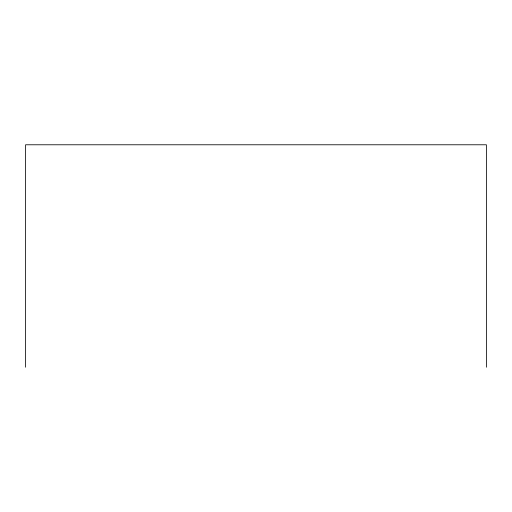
<?xml version="1.0" encoding="UTF-8"?>
<svg xmlns="http://www.w3.org/2000/svg" width="512" height="512" viewBox="0 0 512 512"><rect width="100%" height="100%" fill="white"/><g stroke="black" fill="none" stroke-linecap="round" stroke-linejoin="round"><path stroke-width="0.77" d="M486.4 367.219L486.4 144.781L25.6 144.781L25.6 367.219"/></g></svg>
